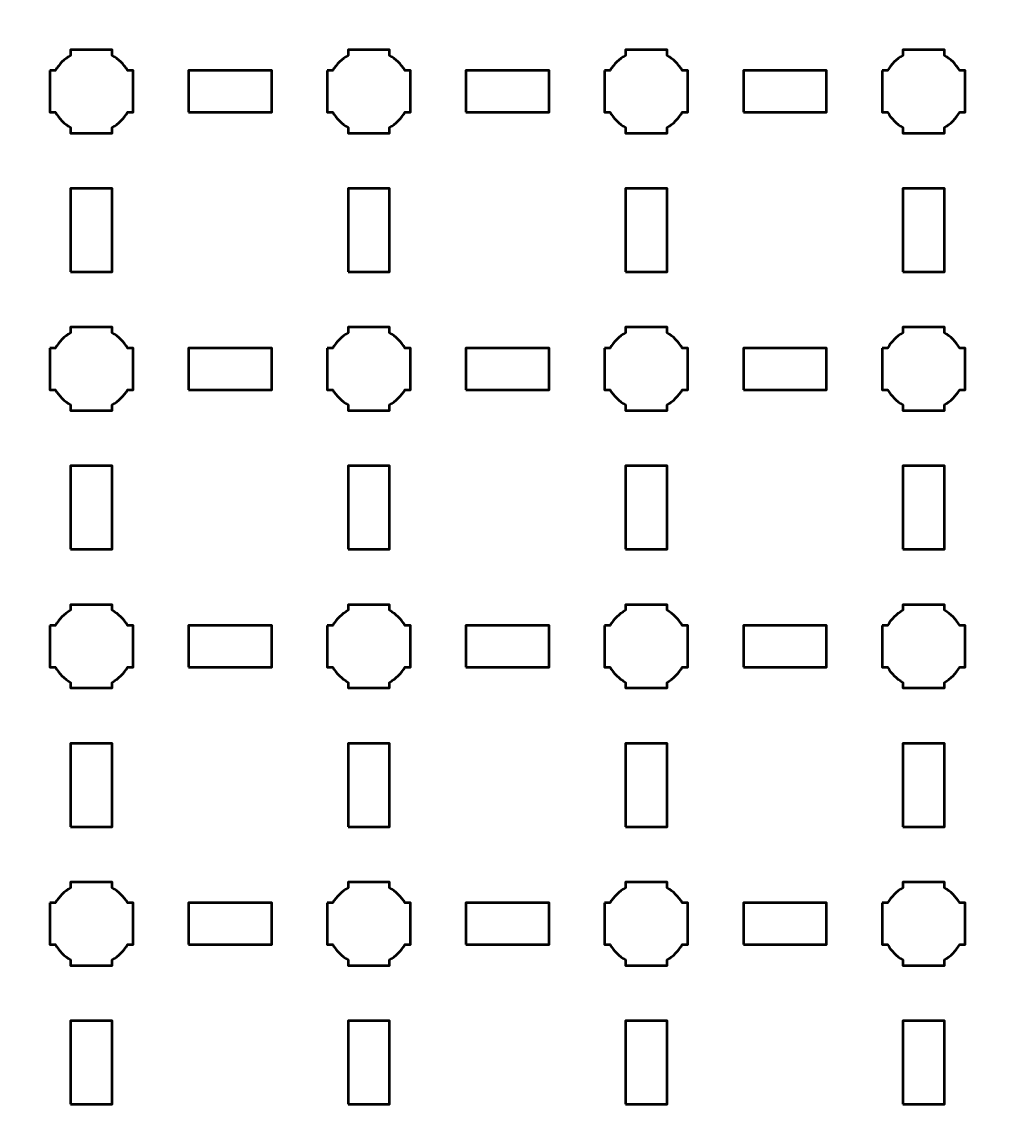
# Model space of a CAD drawing. Header units: centimetres. Extents: x -40.1 to 19.1, y -44.5 to 14.8.
# Drawn here: x -26 to -18.95, y -7.3 to 0.65 of the extents above; entities that cross this region are included whole.
import ezdxf

# ---------------------------------------------------------------- set-up
doc = ezdxf.new("R2010")
doc.units = ezdxf.units.CM
doc.header["$MEASUREMENT"] = 0
doc.layers.add('Layer 1', color=7, linetype='Continuous')

msp = doc.modelspace()

# ---------------------------------------------------------------- linework, layer by layer
at = {"layer": 'Layer 1', "color": 250, "lineweight": 53}
for points in [[(-24.8, 0), (-24.2, 0), (-24.2, 0.3), (-24.8, 0.3), (-24.8, 0)], [(-22.8, 0), (-22.2, 0), (-22.2, 0.3), (-22.8, 0.3), (-22.8, 0)], [(-20.8, 0), (-20.2, 0), (-20.2, 0.3), (-20.8, 0.3), (-20.8, 0)], [(-25.65, -1.15), (-25.35, -1.15), (-25.35, -0.55), (-25.65, -0.55), (-25.65, -1.15)], [(-23.65, -1.15), (-23.35, -1.15), (-23.35, -0.55), (-23.65, -0.55), (-23.65, -1.15)], [(-21.65, -1.15), (-21.35, -1.15), (-21.35, -0.55), (-21.65, -0.55), (-21.65, -1.15)], [(-19.65, -1.15), (-19.35, -1.15), (-19.35, -0.55), (-19.65, -0.55), (-19.65, -1.15)], [(-24.8, -2), (-24.2, -2), (-24.2, -1.7), (-24.8, -1.7), (-24.8, -2)], [(-22.8, -2), (-22.2, -2), (-22.2, -1.7), (-22.8, -1.7), (-22.8, -2)], [(-20.8, -2), (-20.2, -2), (-20.2, -1.7), (-20.8, -1.7), (-20.8, -2)], [(-25.65, -3.15), (-25.35, -3.15), (-25.35, -2.55), (-25.65, -2.55), (-25.65, -3.15)], [(-23.65, -3.15), (-23.35, -3.15), (-23.35, -2.55), (-23.65, -2.55), (-23.65, -3.15)], [(-21.65, -3.15), (-21.35, -3.15), (-21.35, -2.55), (-21.65, -2.55), (-21.65, -3.15)], [(-19.65, -3.15), (-19.35, -3.15), (-19.35, -2.55), (-19.65, -2.55), (-19.65, -3.15)], [(-24.8, -4), (-24.2, -4), (-24.2, -3.7), (-24.8, -3.7), (-24.8, -4)], [(-22.8, -4), (-22.2, -4), (-22.2, -3.7), (-22.8, -3.7), (-22.8, -4)], [(-20.8, -4), (-20.2, -4), (-20.2, -3.7), (-20.8, -3.7), (-20.8, -4)], [(-25.65, -5.15), (-25.35, -5.15), (-25.35, -4.55), (-25.65, -4.55), (-25.65, -5.15)], [(-23.65, -5.15), (-23.35, -5.15), (-23.35, -4.55), (-23.65, -4.55), (-23.65, -5.15)], [(-21.65, -5.15), (-21.35, -5.15), (-21.35, -4.55), (-21.65, -4.55), (-21.65, -5.15)], [(-19.65, -5.15), (-19.35, -5.15), (-19.35, -4.55), (-19.65, -4.55), (-19.65, -5.15)], [(-24.8, -6), (-24.2, -6), (-24.2, -5.7), (-24.8, -5.7), (-24.8, -6)], [(-22.8, -6), (-22.2, -6), (-22.2, -5.7), (-22.8, -5.7), (-22.8, -6)], [(-20.8, -6), (-20.2, -6), (-20.2, -5.7), (-20.8, -5.7), (-20.8, -6)], [(-25.65, -7.15), (-25.35, -7.15), (-25.35, -6.55), (-25.65, -6.55), (-25.65, -7.15)], [(-23.65, -7.15), (-23.35, -7.15), (-23.35, -6.55), (-23.65, -6.55), (-23.65, -7.15)], [(-21.65, -7.15), (-21.35, -7.15), (-21.35, -6.55), (-21.65, -6.55), (-21.65, -7.15)], [(-19.65, -7.15), (-19.35, -7.15), (-19.35, -6.55), (-19.65, -6.55), (-19.65, -7.15)]]:
    msp.add_lwpolyline(points, close=True, dxfattribs=at)
msp.add_open_spline([(-40.15, -44), (-40.15, -44), (-40.15, 14.3), (-40.15, 14.3), (-40.15, 14.3), (-40.15, 14.57609), (-39.92609, 14.8), (-39.65, 14.8), (-39.65, 14.8), (-39.65, 14.8), (18.65, 14.8), (18.65, 14.8), (18.65, 14.8), (18.92609, 14.8), (19.15, 14.57609), (19.15, 14.3), (19.15, 14.3), (19.15, 14.3), (19.15, -44), (19.15, -44), (19.15, -44), (19.15, -44.27609), (18.92609, -44.5), (18.65, -44.5), (18.65, -44.5), (18.65, -44.5), (-39.65, -44.5), (-39.65, -44.5), (-39.65, -44.5), (-39.92609, -44.5), (-40.15, -44.27609), (-40.15, -44)], degree=3, knots=[0, 0, 0, 0, 0.125, 0.125, 0.125, 0.125, 0.25, 0.25, 0.25, 0.25, 0.375, 0.375, 0.375, 0.375, 0.5, 0.5, 0.5, 0.5, 0.625, 0.625, 0.625, 0.625, 0.75, 0.75, 0.75, 0.75, 0.875, 0.875, 0.875, 0.875, 1, 1, 1, 1], dxfattribs=at)
at = {"layer": 'Layer 1', "lineweight": 53}
for points in [[(-25.8, 0.3), (-25.8, 0.3), (-25.75985, 0.3), (-25.75985, 0.3), (-25.75985, 0.3), (-25.7335, 0.34553), (-25.69553, 0.3835), (-25.65, 0.40985), (-25.65, 0.40985), (-25.65, 0.40985), (-25.65, 0.45), (-25.65, 0.45), (-25.65, 0.45), (-25.65, 0.45), (-25.5, 0.45), (-25.5, 0.45), (-25.5, 0.45), (-25.5, 0.45), (-25.35, 0.45), (-25.35, 0.45), (-25.35, 0.45), (-25.35, 0.45), (-25.35, 0.40985), (-25.35, 0.40985), (-25.35, 0.40985), (-25.30447, 0.3835), (-25.2665, 0.34553), (-25.24015, 0.3), (-25.24015, 0.3), (-25.24015, 0.3), (-25.2, 0.3), (-25.2, 0.3), (-25.2, 0.3), (-25.2, 0.3), (-25.2, 0.15), (-25.2, 0.15), (-25.2, 0.15), (-25.2, 0.15), (-25.2, 0), (-25.2, 0), (-25.2, 0), (-25.2, 0), (-25.24015, 0), (-25.24015, 0), (-25.24015, 0), (-25.2665, -0.04553), (-25.30447, -0.0835), (-25.35, -0.10985), (-25.35, -0.10985), (-25.35, -0.10985), (-25.35, -0.15), (-25.35, -0.15), (-25.35, -0.15), (-25.35, -0.15), (-25.5, -0.15), (-25.5, -0.15), (-25.5, -0.15), (-25.5, -0.15), (-25.65, -0.15), (-25.65, -0.15), (-25.65, -0.15), (-25.65, -0.15), (-25.65, -0.10985), (-25.65, -0.10985), (-25.65, -0.10985), (-25.69553, -0.0835), (-25.7335, -0.04553), (-25.75985, 0), (-25.75985, 0), (-25.75985, 0), (-25.8, 0), (-25.8, 0), (-25.8, 0), (-25.8, 0), (-25.8, 0.15), (-25.8, 0.15), (-25.8, 0.15), (-25.8, 0.15), (-25.8, 0.3), (-25.8, 0.3)], [(-23.8, 0.3), (-23.8, 0.3), (-23.75985, 0.3), (-23.75985, 0.3), (-23.75985, 0.3), (-23.7335, 0.34553), (-23.69553, 0.3835), (-23.65, 0.40985), (-23.65, 0.40985), (-23.65, 0.40985), (-23.65, 0.45), (-23.65, 0.45), (-23.65, 0.45), (-23.65, 0.45), (-23.5, 0.45), (-23.5, 0.45), (-23.5, 0.45), (-23.5, 0.45), (-23.35, 0.45), (-23.35, 0.45), (-23.35, 0.45), (-23.35, 0.45), (-23.35, 0.40985), (-23.35, 0.40985), (-23.35, 0.40985), (-23.30447, 0.3835), (-23.2665, 0.34553), (-23.24015, 0.3), (-23.24015, 0.3), (-23.24015, 0.3), (-23.2, 0.3), (-23.2, 0.3), (-23.2, 0.3), (-23.2, 0.3), (-23.2, 0.15), (-23.2, 0.15), (-23.2, 0.15), (-23.2, 0.15), (-23.2, 0), (-23.2, 0), (-23.2, 0), (-23.2, 0), (-23.24015, 0), (-23.24015, 0), (-23.24015, 0), (-23.2665, -0.04553), (-23.30447, -0.0835), (-23.35, -0.10985), (-23.35, -0.10985), (-23.35, -0.10985), (-23.35, -0.15), (-23.35, -0.15), (-23.35, -0.15), (-23.35, -0.15), (-23.5, -0.15), (-23.5, -0.15), (-23.5, -0.15), (-23.5, -0.15), (-23.65, -0.15), (-23.65, -0.15), (-23.65, -0.15), (-23.65, -0.15), (-23.65, -0.10985), (-23.65, -0.10985), (-23.65, -0.10985), (-23.69553, -0.0835), (-23.7335, -0.04553), (-23.75985, 0), (-23.75985, 0), (-23.75985, 0), (-23.8, 0), (-23.8, 0), (-23.8, 0), (-23.8, 0), (-23.8, 0.15), (-23.8, 0.15), (-23.8, 0.15), (-23.8, 0.15), (-23.8, 0.3), (-23.8, 0.3)], [(-21.8, 0.3), (-21.8, 0.3), (-21.75985, 0.3), (-21.75985, 0.3), (-21.75985, 0.3), (-21.7335, 0.34553), (-21.69553, 0.3835), (-21.65, 0.40985), (-21.65, 0.40985), (-21.65, 0.40985), (-21.65, 0.45), (-21.65, 0.45), (-21.65, 0.45), (-21.65, 0.45), (-21.5, 0.45), (-21.5, 0.45), (-21.5, 0.45), (-21.5, 0.45), (-21.35, 0.45), (-21.35, 0.45), (-21.35, 0.45), (-21.35, 0.45), (-21.35, 0.40985), (-21.35, 0.40985), (-21.35, 0.40985), (-21.30447, 0.3835), (-21.2665, 0.34553), (-21.24015, 0.3), (-21.24015, 0.3), (-21.24015, 0.3), (-21.2, 0.3), (-21.2, 0.3), (-21.2, 0.3), (-21.2, 0.3), (-21.2, 0.15), (-21.2, 0.15), (-21.2, 0.15), (-21.2, 0.15), (-21.2, 0), (-21.2, 0), (-21.2, 0), (-21.2, 0), (-21.24015, 0), (-21.24015, 0), (-21.24015, 0), (-21.2665, -0.04553), (-21.30447, -0.0835), (-21.35, -0.10985), (-21.35, -0.10985), (-21.35, -0.10985), (-21.35, -0.15), (-21.35, -0.15), (-21.35, -0.15), (-21.35, -0.15), (-21.5, -0.15), (-21.5, -0.15), (-21.5, -0.15), (-21.5, -0.15), (-21.65, -0.15), (-21.65, -0.15), (-21.65, -0.15), (-21.65, -0.15), (-21.65, -0.10985), (-21.65, -0.10985), (-21.65, -0.10985), (-21.69553, -0.0835), (-21.7335, -0.04553), (-21.75985, 0), (-21.75985, 0), (-21.75985, 0), (-21.8, 0), (-21.8, 0), (-21.8, 0), (-21.8, 0), (-21.8, 0.15), (-21.8, 0.15), (-21.8, 0.15), (-21.8, 0.15), (-21.8, 0.3), (-21.8, 0.3)], [(-19.8, 0.3), (-19.8, 0.3), (-19.75985, 0.3), (-19.75985, 0.3), (-19.75985, 0.3), (-19.7335, 0.34553), (-19.69553, 0.3835), (-19.65, 0.40985), (-19.65, 0.40985), (-19.65, 0.40985), (-19.65, 0.45), (-19.65, 0.45), (-19.65, 0.45), (-19.65, 0.45), (-19.5, 0.45), (-19.5, 0.45), (-19.5, 0.45), (-19.5, 0.45), (-19.35, 0.45), (-19.35, 0.45), (-19.35, 0.45), (-19.35, 0.45), (-19.35, 0.40985), (-19.35, 0.40985), (-19.35, 0.40985), (-19.30447, 0.3835), (-19.2665, 0.34553), (-19.24015, 0.3), (-19.24015, 0.3), (-19.24015, 0.3), (-19.2, 0.3), (-19.2, 0.3), (-19.2, 0.3), (-19.2, 0.3), (-19.2, 0.15), (-19.2, 0.15), (-19.2, 0.15), (-19.2, 0.15), (-19.2, 0), (-19.2, 0), (-19.2, 0), (-19.2, 0), (-19.24015, 0), (-19.24015, 0), (-19.24015, 0), (-19.2665, -0.04553), (-19.30447, -0.0835), (-19.35, -0.10985), (-19.35, -0.10985), (-19.35, -0.10985), (-19.35, -0.15), (-19.35, -0.15), (-19.35, -0.15), (-19.35, -0.15), (-19.5, -0.15), (-19.5, -0.15), (-19.5, -0.15), (-19.5, -0.15), (-19.65, -0.15), (-19.65, -0.15), (-19.65, -0.15), (-19.65, -0.15), (-19.65, -0.10985), (-19.65, -0.10985), (-19.65, -0.10985), (-19.69553, -0.0835), (-19.7335, -0.04553), (-19.75985, 0), (-19.75985, 0), (-19.75985, 0), (-19.8, 0), (-19.8, 0), (-19.8, 0), (-19.8, 0), (-19.8, 0.15), (-19.8, 0.15), (-19.8, 0.15), (-19.8, 0.15), (-19.8, 0.3), (-19.8, 0.3)], [(-25.8, -1.7), (-25.8, -1.7), (-25.75985, -1.7), (-25.75985, -1.7), (-25.75985, -1.7), (-25.7335, -1.65447), (-25.69553, -1.6165), (-25.65, -1.59015), (-25.65, -1.59015), (-25.65, -1.59015), (-25.65, -1.55), (-25.65, -1.55), (-25.65, -1.55), (-25.65, -1.55), (-25.5, -1.55), (-25.5, -1.55), (-25.5, -1.55), (-25.5, -1.55), (-25.35, -1.55), (-25.35, -1.55), (-25.35, -1.55), (-25.35, -1.55), (-25.35, -1.59015), (-25.35, -1.59015), (-25.35, -1.59015), (-25.30447, -1.6165), (-25.2665, -1.65447), (-25.24015, -1.7), (-25.24015, -1.7), (-25.24015, -1.7), (-25.2, -1.7), (-25.2, -1.7), (-25.2, -1.7), (-25.2, -1.7), (-25.2, -1.85), (-25.2, -1.85), (-25.2, -1.85), (-25.2, -1.85), (-25.2, -2), (-25.2, -2), (-25.2, -2), (-25.2, -2), (-25.24015, -2), (-25.24015, -2), (-25.24015, -2), (-25.2665, -2.04553), (-25.30447, -2.0835), (-25.35, -2.10985), (-25.35, -2.10985), (-25.35, -2.10985), (-25.35, -2.15), (-25.35, -2.15), (-25.35, -2.15), (-25.35, -2.15), (-25.5, -2.15), (-25.5, -2.15), (-25.5, -2.15), (-25.5, -2.15), (-25.65, -2.15), (-25.65, -2.15), (-25.65, -2.15), (-25.65, -2.15), (-25.65, -2.10985), (-25.65, -2.10985), (-25.65, -2.10985), (-25.69553, -2.0835), (-25.7335, -2.04553), (-25.75985, -2), (-25.75985, -2), (-25.75985, -2), (-25.8, -2), (-25.8, -2), (-25.8, -2), (-25.8, -2), (-25.8, -1.85), (-25.8, -1.85), (-25.8, -1.85), (-25.8, -1.85), (-25.8, -1.7), (-25.8, -1.7)], [(-23.8, -1.7), (-23.8, -1.7), (-23.75985, -1.7), (-23.75985, -1.7), (-23.75985, -1.7), (-23.7335, -1.65447), (-23.69553, -1.6165), (-23.65, -1.59015), (-23.65, -1.59015), (-23.65, -1.59015), (-23.65, -1.55), (-23.65, -1.55), (-23.65, -1.55), (-23.65, -1.55), (-23.5, -1.55), (-23.5, -1.55), (-23.5, -1.55), (-23.5, -1.55), (-23.35, -1.55), (-23.35, -1.55), (-23.35, -1.55), (-23.35, -1.55), (-23.35, -1.59015), (-23.35, -1.59015), (-23.35, -1.59015), (-23.30447, -1.6165), (-23.2665, -1.65447), (-23.24015, -1.7), (-23.24015, -1.7), (-23.24015, -1.7), (-23.2, -1.7), (-23.2, -1.7), (-23.2, -1.7), (-23.2, -1.7), (-23.2, -1.85), (-23.2, -1.85), (-23.2, -1.85), (-23.2, -1.85), (-23.2, -2), (-23.2, -2), (-23.2, -2), (-23.2, -2), (-23.24015, -2), (-23.24015, -2), (-23.24015, -2), (-23.2665, -2.04553), (-23.30447, -2.0835), (-23.35, -2.10985), (-23.35, -2.10985), (-23.35, -2.10985), (-23.35, -2.15), (-23.35, -2.15), (-23.35, -2.15), (-23.35, -2.15), (-23.5, -2.15), (-23.5, -2.15), (-23.5, -2.15), (-23.5, -2.15), (-23.65, -2.15), (-23.65, -2.15), (-23.65, -2.15), (-23.65, -2.15), (-23.65, -2.10985), (-23.65, -2.10985), (-23.65, -2.10985), (-23.69553, -2.0835), (-23.7335, -2.04553), (-23.75985, -2), (-23.75985, -2), (-23.75985, -2), (-23.8, -2), (-23.8, -2), (-23.8, -2), (-23.8, -2), (-23.8, -1.85), (-23.8, -1.85), (-23.8, -1.85), (-23.8, -1.85), (-23.8, -1.7), (-23.8, -1.7)], [(-21.8, -1.7), (-21.8, -1.7), (-21.75985, -1.7), (-21.75985, -1.7), (-21.75985, -1.7), (-21.7335, -1.65447), (-21.69553, -1.6165), (-21.65, -1.59015), (-21.65, -1.59015), (-21.65, -1.59015), (-21.65, -1.55), (-21.65, -1.55), (-21.65, -1.55), (-21.65, -1.55), (-21.5, -1.55), (-21.5, -1.55), (-21.5, -1.55), (-21.5, -1.55), (-21.35, -1.55), (-21.35, -1.55), (-21.35, -1.55), (-21.35, -1.55), (-21.35, -1.59015), (-21.35, -1.59015), (-21.35, -1.59015), (-21.30447, -1.6165), (-21.2665, -1.65447), (-21.24015, -1.7), (-21.24015, -1.7), (-21.24015, -1.7), (-21.2, -1.7), (-21.2, -1.7), (-21.2, -1.7), (-21.2, -1.7), (-21.2, -1.85), (-21.2, -1.85), (-21.2, -1.85), (-21.2, -1.85), (-21.2, -2), (-21.2, -2), (-21.2, -2), (-21.2, -2), (-21.24015, -2), (-21.24015, -2), (-21.24015, -2), (-21.2665, -2.04553), (-21.30447, -2.0835), (-21.35, -2.10985), (-21.35, -2.10985), (-21.35, -2.10985), (-21.35, -2.15), (-21.35, -2.15), (-21.35, -2.15), (-21.35, -2.15), (-21.5, -2.15), (-21.5, -2.15), (-21.5, -2.15), (-21.5, -2.15), (-21.65, -2.15), (-21.65, -2.15), (-21.65, -2.15), (-21.65, -2.15), (-21.65, -2.10985), (-21.65, -2.10985), (-21.65, -2.10985), (-21.69553, -2.0835), (-21.7335, -2.04553), (-21.75985, -2), (-21.75985, -2), (-21.75985, -2), (-21.8, -2), (-21.8, -2), (-21.8, -2), (-21.8, -2), (-21.8, -1.85), (-21.8, -1.85), (-21.8, -1.85), (-21.8, -1.85), (-21.8, -1.7), (-21.8, -1.7)], [(-19.8, -1.7), (-19.8, -1.7), (-19.75985, -1.7), (-19.75985, -1.7), (-19.75985, -1.7), (-19.7335, -1.65447), (-19.69553, -1.6165), (-19.65, -1.59015), (-19.65, -1.59015), (-19.65, -1.59015), (-19.65, -1.55), (-19.65, -1.55), (-19.65, -1.55), (-19.65, -1.55), (-19.5, -1.55), (-19.5, -1.55), (-19.5, -1.55), (-19.5, -1.55), (-19.35, -1.55), (-19.35, -1.55), (-19.35, -1.55), (-19.35, -1.55), (-19.35, -1.59015), (-19.35, -1.59015), (-19.35, -1.59015), (-19.30447, -1.6165), (-19.2665, -1.65447), (-19.24015, -1.7), (-19.24015, -1.7), (-19.24015, -1.7), (-19.2, -1.7), (-19.2, -1.7), (-19.2, -1.7), (-19.2, -1.7), (-19.2, -1.85), (-19.2, -1.85), (-19.2, -1.85), (-19.2, -1.85), (-19.2, -2), (-19.2, -2), (-19.2, -2), (-19.2, -2), (-19.24015, -2), (-19.24015, -2), (-19.24015, -2), (-19.2665, -2.04553), (-19.30447, -2.0835), (-19.35, -2.10985), (-19.35, -2.10985), (-19.35, -2.10985), (-19.35, -2.15), (-19.35, -2.15), (-19.35, -2.15), (-19.35, -2.15), (-19.5, -2.15), (-19.5, -2.15), (-19.5, -2.15), (-19.5, -2.15), (-19.65, -2.15), (-19.65, -2.15), (-19.65, -2.15), (-19.65, -2.15), (-19.65, -2.10985), (-19.65, -2.10985), (-19.65, -2.10985), (-19.69553, -2.0835), (-19.7335, -2.04553), (-19.75985, -2), (-19.75985, -2), (-19.75985, -2), (-19.8, -2), (-19.8, -2), (-19.8, -2), (-19.8, -2), (-19.8, -1.85), (-19.8, -1.85), (-19.8, -1.85), (-19.8, -1.85), (-19.8, -1.7), (-19.8, -1.7)], [(-25.8, -3.7), (-25.8, -3.7), (-25.75985, -3.7), (-25.75985, -3.7), (-25.75985, -3.7), (-25.7335, -3.65447), (-25.69553, -3.6165), (-25.65, -3.59015), (-25.65, -3.59015), (-25.65, -3.59015), (-25.65, -3.55), (-25.65, -3.55), (-25.65, -3.55), (-25.65, -3.55), (-25.5, -3.55), (-25.5, -3.55), (-25.5, -3.55), (-25.5, -3.55), (-25.35, -3.55), (-25.35, -3.55), (-25.35, -3.55), (-25.35, -3.55), (-25.35, -3.59015), (-25.35, -3.59015), (-25.35, -3.59015), (-25.30447, -3.6165), (-25.2665, -3.65447), (-25.24015, -3.7), (-25.24015, -3.7), (-25.24015, -3.7), (-25.2, -3.7), (-25.2, -3.7), (-25.2, -3.7), (-25.2, -3.7), (-25.2, -3.85), (-25.2, -3.85), (-25.2, -3.85), (-25.2, -3.85), (-25.2, -4), (-25.2, -4), (-25.2, -4), (-25.2, -4), (-25.24015, -4), (-25.24015, -4), (-25.24015, -4), (-25.2665, -4.04553), (-25.30447, -4.0835), (-25.35, -4.10985), (-25.35, -4.10985), (-25.35, -4.10985), (-25.35, -4.15), (-25.35, -4.15), (-25.35, -4.15), (-25.35, -4.15), (-25.5, -4.15), (-25.5, -4.15), (-25.5, -4.15), (-25.5, -4.15), (-25.65, -4.15), (-25.65, -4.15), (-25.65, -4.15), (-25.65, -4.15), (-25.65, -4.10985), (-25.65, -4.10985), (-25.65, -4.10985), (-25.69553, -4.0835), (-25.7335, -4.04553), (-25.75985, -4), (-25.75985, -4), (-25.75985, -4), (-25.8, -4), (-25.8, -4), (-25.8, -4), (-25.8, -4), (-25.8, -3.85), (-25.8, -3.85), (-25.8, -3.85), (-25.8, -3.85), (-25.8, -3.7), (-25.8, -3.7)], [(-23.8, -3.7), (-23.8, -3.7), (-23.75985, -3.7), (-23.75985, -3.7), (-23.75985, -3.7), (-23.7335, -3.65447), (-23.69553, -3.6165), (-23.65, -3.59015), (-23.65, -3.59015), (-23.65, -3.59015), (-23.65, -3.55), (-23.65, -3.55), (-23.65, -3.55), (-23.65, -3.55), (-23.5, -3.55), (-23.5, -3.55), (-23.5, -3.55), (-23.5, -3.55), (-23.35, -3.55), (-23.35, -3.55), (-23.35, -3.55), (-23.35, -3.55), (-23.35, -3.59015), (-23.35, -3.59015), (-23.35, -3.59015), (-23.30447, -3.6165), (-23.2665, -3.65447), (-23.24015, -3.7), (-23.24015, -3.7), (-23.24015, -3.7), (-23.2, -3.7), (-23.2, -3.7), (-23.2, -3.7), (-23.2, -3.7), (-23.2, -3.85), (-23.2, -3.85), (-23.2, -3.85), (-23.2, -3.85), (-23.2, -4), (-23.2, -4), (-23.2, -4), (-23.2, -4), (-23.24015, -4), (-23.24015, -4), (-23.24015, -4), (-23.2665, -4.04553), (-23.30447, -4.0835), (-23.35, -4.10985), (-23.35, -4.10985), (-23.35, -4.10985), (-23.35, -4.15), (-23.35, -4.15), (-23.35, -4.15), (-23.35, -4.15), (-23.5, -4.15), (-23.5, -4.15), (-23.5, -4.15), (-23.5, -4.15), (-23.65, -4.15), (-23.65, -4.15), (-23.65, -4.15), (-23.65, -4.15), (-23.65, -4.10985), (-23.65, -4.10985), (-23.65, -4.10985), (-23.69553, -4.0835), (-23.7335, -4.04553), (-23.75985, -4), (-23.75985, -4), (-23.75985, -4), (-23.8, -4), (-23.8, -4), (-23.8, -4), (-23.8, -4), (-23.8, -3.85), (-23.8, -3.85), (-23.8, -3.85), (-23.8, -3.85), (-23.8, -3.7), (-23.8, -3.7)], [(-21.8, -3.7), (-21.8, -3.7), (-21.75985, -3.7), (-21.75985, -3.7), (-21.75985, -3.7), (-21.7335, -3.65447), (-21.69553, -3.6165), (-21.65, -3.59015), (-21.65, -3.59015), (-21.65, -3.59015), (-21.65, -3.55), (-21.65, -3.55), (-21.65, -3.55), (-21.65, -3.55), (-21.5, -3.55), (-21.5, -3.55), (-21.5, -3.55), (-21.5, -3.55), (-21.35, -3.55), (-21.35, -3.55), (-21.35, -3.55), (-21.35, -3.55), (-21.35, -3.59015), (-21.35, -3.59015), (-21.35, -3.59015), (-21.30447, -3.6165), (-21.2665, -3.65447), (-21.24015, -3.7), (-21.24015, -3.7), (-21.24015, -3.7), (-21.2, -3.7), (-21.2, -3.7), (-21.2, -3.7), (-21.2, -3.7), (-21.2, -3.85), (-21.2, -3.85), (-21.2, -3.85), (-21.2, -3.85), (-21.2, -4), (-21.2, -4), (-21.2, -4), (-21.2, -4), (-21.24015, -4), (-21.24015, -4), (-21.24015, -4), (-21.2665, -4.04553), (-21.30447, -4.0835), (-21.35, -4.10985), (-21.35, -4.10985), (-21.35, -4.10985), (-21.35, -4.15), (-21.35, -4.15), (-21.35, -4.15), (-21.35, -4.15), (-21.5, -4.15), (-21.5, -4.15), (-21.5, -4.15), (-21.5, -4.15), (-21.65, -4.15), (-21.65, -4.15), (-21.65, -4.15), (-21.65, -4.15), (-21.65, -4.10985), (-21.65, -4.10985), (-21.65, -4.10985), (-21.69553, -4.0835), (-21.7335, -4.04553), (-21.75985, -4), (-21.75985, -4), (-21.75985, -4), (-21.8, -4), (-21.8, -4), (-21.8, -4), (-21.8, -4), (-21.8, -3.85), (-21.8, -3.85), (-21.8, -3.85), (-21.8, -3.85), (-21.8, -3.7), (-21.8, -3.7)], [(-19.8, -3.7), (-19.8, -3.7), (-19.75985, -3.7), (-19.75985, -3.7), (-19.75985, -3.7), (-19.7335, -3.65447), (-19.69553, -3.6165), (-19.65, -3.59015), (-19.65, -3.59015), (-19.65, -3.59015), (-19.65, -3.55), (-19.65, -3.55), (-19.65, -3.55), (-19.65, -3.55), (-19.5, -3.55), (-19.5, -3.55), (-19.5, -3.55), (-19.5, -3.55), (-19.35, -3.55), (-19.35, -3.55), (-19.35, -3.55), (-19.35, -3.55), (-19.35, -3.59015), (-19.35, -3.59015), (-19.35, -3.59015), (-19.30447, -3.6165), (-19.2665, -3.65447), (-19.24015, -3.7), (-19.24015, -3.7), (-19.24015, -3.7), (-19.2, -3.7), (-19.2, -3.7), (-19.2, -3.7), (-19.2, -3.7), (-19.2, -3.85), (-19.2, -3.85), (-19.2, -3.85), (-19.2, -3.85), (-19.2, -4), (-19.2, -4), (-19.2, -4), (-19.2, -4), (-19.24015, -4), (-19.24015, -4), (-19.24015, -4), (-19.2665, -4.04553), (-19.30447, -4.0835), (-19.35, -4.10985), (-19.35, -4.10985), (-19.35, -4.10985), (-19.35, -4.15), (-19.35, -4.15), (-19.35, -4.15), (-19.35, -4.15), (-19.5, -4.15), (-19.5, -4.15), (-19.5, -4.15), (-19.5, -4.15), (-19.65, -4.15), (-19.65, -4.15), (-19.65, -4.15), (-19.65, -4.15), (-19.65, -4.10985), (-19.65, -4.10985), (-19.65, -4.10985), (-19.69553, -4.0835), (-19.7335, -4.04553), (-19.75985, -4), (-19.75985, -4), (-19.75985, -4), (-19.8, -4), (-19.8, -4), (-19.8, -4), (-19.8, -4), (-19.8, -3.85), (-19.8, -3.85), (-19.8, -3.85), (-19.8, -3.85), (-19.8, -3.7), (-19.8, -3.7)], [(-25.8, -5.7), (-25.8, -5.7), (-25.75985, -5.7), (-25.75985, -5.7), (-25.75985, -5.7), (-25.7335, -5.65447), (-25.69553, -5.6165), (-25.65, -5.59015), (-25.65, -5.59015), (-25.65, -5.59015), (-25.65, -5.55), (-25.65, -5.55), (-25.65, -5.55), (-25.65, -5.55), (-25.5, -5.55), (-25.5, -5.55), (-25.5, -5.55), (-25.5, -5.55), (-25.35, -5.55), (-25.35, -5.55), (-25.35, -5.55), (-25.35, -5.55), (-25.35, -5.59015), (-25.35, -5.59015), (-25.35, -5.59015), (-25.30447, -5.6165), (-25.2665, -5.65447), (-25.24015, -5.7), (-25.24015, -5.7), (-25.24015, -5.7), (-25.2, -5.7), (-25.2, -5.7), (-25.2, -5.7), (-25.2, -5.7), (-25.2, -5.85), (-25.2, -5.85), (-25.2, -5.85), (-25.2, -5.85), (-25.2, -6), (-25.2, -6), (-25.2, -6), (-25.2, -6), (-25.24015, -6), (-25.24015, -6), (-25.24015, -6), (-25.2665, -6.04553), (-25.30447, -6.0835), (-25.35, -6.10985), (-25.35, -6.10985), (-25.35, -6.10985), (-25.35, -6.15), (-25.35, -6.15), (-25.35, -6.15), (-25.35, -6.15), (-25.5, -6.15), (-25.5, -6.15), (-25.5, -6.15), (-25.5, -6.15), (-25.65, -6.15), (-25.65, -6.15), (-25.65, -6.15), (-25.65, -6.15), (-25.65, -6.10985), (-25.65, -6.10985), (-25.65, -6.10985), (-25.69553, -6.0835), (-25.7335, -6.04553), (-25.75985, -6), (-25.75985, -6), (-25.75985, -6), (-25.8, -6), (-25.8, -6), (-25.8, -6), (-25.8, -6), (-25.8, -5.85), (-25.8, -5.85), (-25.8, -5.85), (-25.8, -5.85), (-25.8, -5.7), (-25.8, -5.7)], [(-23.8, -5.7), (-23.8, -5.7), (-23.75985, -5.7), (-23.75985, -5.7), (-23.75985, -5.7), (-23.7335, -5.65447), (-23.69553, -5.6165), (-23.65, -5.59015), (-23.65, -5.59015), (-23.65, -5.59015), (-23.65, -5.55), (-23.65, -5.55), (-23.65, -5.55), (-23.65, -5.55), (-23.5, -5.55), (-23.5, -5.55), (-23.5, -5.55), (-23.5, -5.55), (-23.35, -5.55), (-23.35, -5.55), (-23.35, -5.55), (-23.35, -5.55), (-23.35, -5.59015), (-23.35, -5.59015), (-23.35, -5.59015), (-23.30447, -5.6165), (-23.2665, -5.65447), (-23.24015, -5.7), (-23.24015, -5.7), (-23.24015, -5.7), (-23.2, -5.7), (-23.2, -5.7), (-23.2, -5.7), (-23.2, -5.7), (-23.2, -5.85), (-23.2, -5.85), (-23.2, -5.85), (-23.2, -5.85), (-23.2, -6), (-23.2, -6), (-23.2, -6), (-23.2, -6), (-23.24015, -6), (-23.24015, -6), (-23.24015, -6), (-23.2665, -6.04553), (-23.30447, -6.0835), (-23.35, -6.10985), (-23.35, -6.10985), (-23.35, -6.10985), (-23.35, -6.15), (-23.35, -6.15), (-23.35, -6.15), (-23.35, -6.15), (-23.5, -6.15), (-23.5, -6.15), (-23.5, -6.15), (-23.5, -6.15), (-23.65, -6.15), (-23.65, -6.15), (-23.65, -6.15), (-23.65, -6.15), (-23.65, -6.10985), (-23.65, -6.10985), (-23.65, -6.10985), (-23.69553, -6.0835), (-23.7335, -6.04553), (-23.75985, -6), (-23.75985, -6), (-23.75985, -6), (-23.8, -6), (-23.8, -6), (-23.8, -6), (-23.8, -6), (-23.8, -5.85), (-23.8, -5.85), (-23.8, -5.85), (-23.8, -5.85), (-23.8, -5.7), (-23.8, -5.7)], [(-21.8, -5.7), (-21.8, -5.7), (-21.75985, -5.7), (-21.75985, -5.7), (-21.75985, -5.7), (-21.7335, -5.65447), (-21.69553, -5.6165), (-21.65, -5.59015), (-21.65, -5.59015), (-21.65, -5.59015), (-21.65, -5.55), (-21.65, -5.55), (-21.65, -5.55), (-21.65, -5.55), (-21.5, -5.55), (-21.5, -5.55), (-21.5, -5.55), (-21.5, -5.55), (-21.35, -5.55), (-21.35, -5.55), (-21.35, -5.55), (-21.35, -5.55), (-21.35, -5.59015), (-21.35, -5.59015), (-21.35, -5.59015), (-21.30447, -5.6165), (-21.2665, -5.65447), (-21.24015, -5.7), (-21.24015, -5.7), (-21.24015, -5.7), (-21.2, -5.7), (-21.2, -5.7), (-21.2, -5.7), (-21.2, -5.7), (-21.2, -5.85), (-21.2, -5.85), (-21.2, -5.85), (-21.2, -5.85), (-21.2, -6), (-21.2, -6), (-21.2, -6), (-21.2, -6), (-21.24015, -6), (-21.24015, -6), (-21.24015, -6), (-21.2665, -6.04553), (-21.30447, -6.0835), (-21.35, -6.10985), (-21.35, -6.10985), (-21.35, -6.10985), (-21.35, -6.15), (-21.35, -6.15), (-21.35, -6.15), (-21.35, -6.15), (-21.5, -6.15), (-21.5, -6.15), (-21.5, -6.15), (-21.5, -6.15), (-21.65, -6.15), (-21.65, -6.15), (-21.65, -6.15), (-21.65, -6.15), (-21.65, -6.10985), (-21.65, -6.10985), (-21.65, -6.10985), (-21.69553, -6.0835), (-21.7335, -6.04553), (-21.75985, -6), (-21.75985, -6), (-21.75985, -6), (-21.8, -6), (-21.8, -6), (-21.8, -6), (-21.8, -6), (-21.8, -5.85), (-21.8, -5.85), (-21.8, -5.85), (-21.8, -5.85), (-21.8, -5.7), (-21.8, -5.7)], [(-19.8, -5.7), (-19.8, -5.7), (-19.75985, -5.7), (-19.75985, -5.7), (-19.75985, -5.7), (-19.7335, -5.65447), (-19.69553, -5.6165), (-19.65, -5.59015), (-19.65, -5.59015), (-19.65, -5.59015), (-19.65, -5.55), (-19.65, -5.55), (-19.65, -5.55), (-19.65, -5.55), (-19.5, -5.55), (-19.5, -5.55), (-19.5, -5.55), (-19.5, -5.55), (-19.35, -5.55), (-19.35, -5.55), (-19.35, -5.55), (-19.35, -5.55), (-19.35, -5.59015), (-19.35, -5.59015), (-19.35, -5.59015), (-19.30447, -5.6165), (-19.2665, -5.65447), (-19.24015, -5.7), (-19.24015, -5.7), (-19.24015, -5.7), (-19.2, -5.7), (-19.2, -5.7), (-19.2, -5.7), (-19.2, -5.7), (-19.2, -5.85), (-19.2, -5.85), (-19.2, -5.85), (-19.2, -5.85), (-19.2, -6), (-19.2, -6), (-19.2, -6), (-19.2, -6), (-19.24015, -6), (-19.24015, -6), (-19.24015, -6), (-19.2665, -6.04553), (-19.30447, -6.0835), (-19.35, -6.10985), (-19.35, -6.10985), (-19.35, -6.10985), (-19.35, -6.15), (-19.35, -6.15), (-19.35, -6.15), (-19.35, -6.15), (-19.5, -6.15), (-19.5, -6.15), (-19.5, -6.15), (-19.5, -6.15), (-19.65, -6.15), (-19.65, -6.15), (-19.65, -6.15), (-19.65, -6.15), (-19.65, -6.10985), (-19.65, -6.10985), (-19.65, -6.10985), (-19.69553, -6.0835), (-19.7335, -6.04553), (-19.75985, -6), (-19.75985, -6), (-19.75985, -6), (-19.8, -6), (-19.8, -6), (-19.8, -6), (-19.8, -6), (-19.8, -5.85), (-19.8, -5.85), (-19.8, -5.85), (-19.8, -5.85), (-19.8, -5.7), (-19.8, -5.7)]]:
    msp.add_open_spline(points, degree=3, knots=[0, 0, 0, 0, 0.05, 0.05, 0.05, 0.05, 0.1, 0.1, 0.1, 0.1, 0.15, 0.15, 0.15, 0.15, 0.2, 0.2, 0.2, 0.2, 0.25, 0.25, 0.25, 0.25, 0.3, 0.3, 0.3, 0.3, 0.35, 0.35, 0.35, 0.35, 0.4, 0.4, 0.4, 0.4, 0.45, 0.45, 0.45, 0.45, 0.5, 0.5, 0.5, 0.5, 0.55, 0.55, 0.55, 0.55, 0.6, 0.6, 0.6, 0.6, 0.65, 0.65, 0.65, 0.65, 0.7, 0.7, 0.7, 0.7, 0.75, 0.75, 0.75, 0.75, 0.8, 0.8, 0.8, 0.8, 0.85, 0.85, 0.85, 0.85, 0.9, 0.9, 0.9, 0.9, 0.95, 0.95, 0.95, 0.95, 1, 1, 1, 1], dxfattribs=at)

doc.saveas('drawing.dxf')
